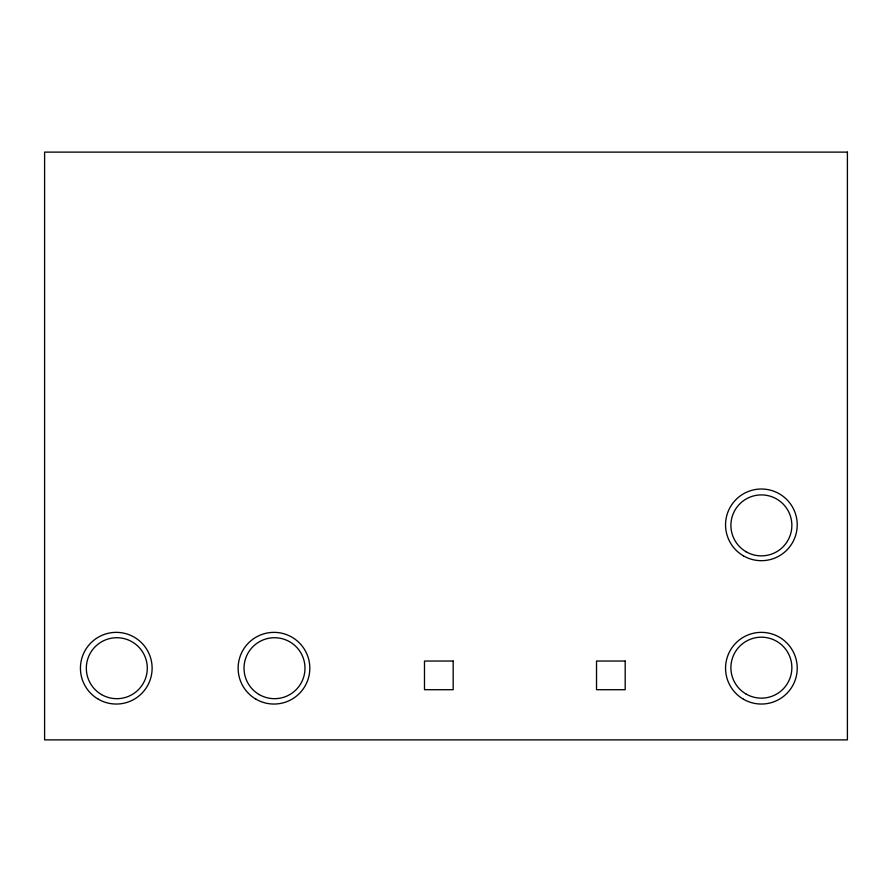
<?xml version="1.0" encoding="UTF-8"?>
<svg xmlns="http://www.w3.org/2000/svg" width="892" height="892" viewBox="0 0 892 892"><rect width="100%" height="100%" fill="white"/><g stroke="black" fill="none" stroke-linecap="round" stroke-linejoin="round"><path stroke-width="1.34" d="M847.4 152.119L44.6 152.119L44.6 739.881L847.4 739.881L847.4 152.119M453.169 661.039L424.492 661.039L424.492 689.706L453.169 689.706L453.169 661.039M625.192 661.039L596.525 661.039L596.525 689.706L625.192 689.706L625.192 661.039M743.471 555.883A35.836 35.836 0 0 0 797.225 524.842A35.836 35.836 0 0 0 743.471 493.811A35.836 35.836 0 0 0 743.471 555.883M98.354 699.239A35.836 35.836 0 0 0 152.119 668.208A35.836 35.836 0 0 0 98.354 637.167A35.836 35.836 0 0 0 98.354 699.239M256.049 699.239A35.836 35.836 0 0 0 309.814 668.208A35.836 35.836 0 0 0 256.049 637.167A35.836 35.836 0 0 0 256.049 699.239M743.471 699.239A35.836 35.836 0 0 0 797.225 668.208A35.836 35.836 0 0 0 743.471 637.167A35.836 35.836 0 0 0 743.471 699.239M746.147 694.065A30.473 30.473 0 0 0 791.862 667.662A30.473 30.473 0 0 0 746.147 641.27A30.473 30.473 0 0 0 746.147 694.065M259.271 694.6A30.473 30.473 0 0 0 304.986 668.208A30.473 30.473 0 0 0 259.271 641.805A30.473 30.473 0 0 0 259.271 694.6M101.576 694.6A30.473 30.473 0 0 0 147.291 668.208A30.473 30.473 0 0 0 101.576 641.805A30.473 30.473 0 0 0 101.576 694.6M746.147 551.78A30.473 30.473 0 0 0 791.862 525.388A30.473 30.473 0 0 0 746.147 498.985A30.473 30.473 0 0 0 746.147 551.78"/></g></svg>
